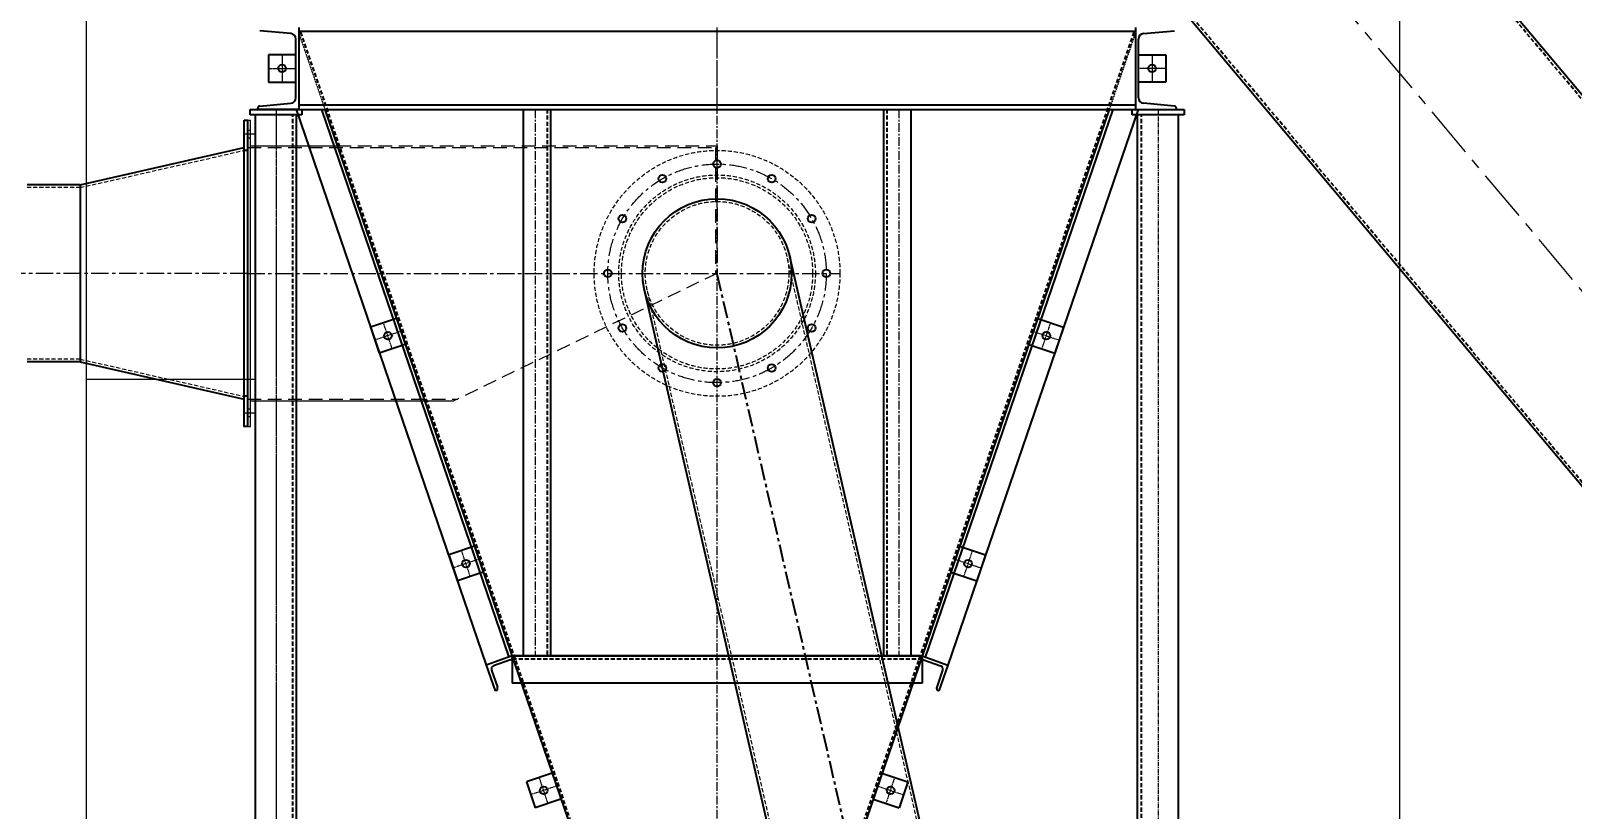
# Model space of a CAD drawing. Header units: millimetres. Extents: x -243837 to -5443, y 40 to 285140.
# Drawn here: x -110517 to -107695, y 117288 to 118712 of the extents above; entities that cross this region are included whole.
import ezdxf

# ---------------------------------------------------------------- set-up
doc = ezdxf.new("R2010")
doc.units = ezdxf.units.MM
for name, pattern in [('CENTER', [50.8, 31.75, -6.35, 6.35, -6.35]), ('CENTER2', [1.125, 0.75, -0.125, 0.125, -0.125]), ('CONTINOUS', [0]), ('HIDDEN', [0.375, 0.25, -0.125])]:
    doc.linetypes.add(name, pattern=pattern)
for name, color, linetype, lineweight in [('CEN', 1, 'CENTER', 9), ('HID', 2, 'HIDDEN', 5), ('R-CENTER', 1, 'CENTER2', 5), ('R-OBJECT', 2, 'Continuous', 20)]:
    doc.layers.add(name, color=color, linetype=linetype, lineweight=lineweight)
doc.layers.add('DWG', color=7, linetype='Continuous')
doc.styles.add('KA', font='romans.shx', dxfattribs={"width": 0.7})
doc.dimstyles.new('rakesh', dxfattribs={"dimscale": 160, "dimtxt": 2.5, "dimasz": 1, "dimexe": 0.8, "dimexo": 0.8, "dimgap": 1, "dimtad": 1, "dimdec": 0, "dimzin": 0, "dimdsep": 46, "dimtxsty": 'KA', "dimblk": 'OBLIQUE', "dimcen": 1.5, "dimclrd": 1, "dimclre": 1, "dimclrt": 2, "dimadec": 0, "dimazin": 0, "dimtfac": 1, "dimtdec": 0, "dimtmove": 0, "dimatfit": 2, "dimfxl": 0, "dimtolj": 1, "dimtzin": 0, "dimlwd": -1, "dimlwe": -1, "dimarcsym": 1})
doc.dimstyles.new('rakesh$0', dxfattribs={"dimscale": 160, "dimtxt": 2.5, "dimasz": 1, "dimexe": 0.8, "dimexo": 0.8, "dimgap": 1, "dimtad": 1, "dimdec": 0, "dimzin": 0, "dimdsep": 46, "dimtxsty": 'KA', "dimblk": 'OBLIQUE', "dimcen": 1.5, "dimclrd": 1, "dimclre": 1, "dimclrt": 2, "dimadec": 0, "dimazin": 0, "dimtfac": 1, "dimtdec": 0, "dimtmove": 0, "dimatfit": 2, "dimfxl": 1, "dimtolj": 1, "dimtzin": 0, "dimlwd": -1, "dimlwe": -1, "dimarcsym": 1})

# ---------------------------------------------------------------- blocks, each defined once
blk = doc.blocks.new('_Oblique')
at = {"color": 0, "linetype": 'ByBlock', "lineweight": -2}
blk.add_line((-0.5, -0.5), (0.5, 0.5), dxfattribs=at)
blk = doc.blocks.new('*D224')
at = {"layer": 'DEFPOINTS', "color": 0, "ltscale": 10, "transparency": 16777216}
for p in [(-106760.2, 129714.9), (-190510.6, 125814.8, -169.4), (-106760.2, 110177.3)]:
    blk.add_point(p, dxfattribs=at)
at = {"layer": 'R-OBJECT', "color": 1, "ltscale": 10, "transparency": 16777216}
for p, q in [((-190510.6, 125942.8), (-190510.6, 129906.9)), ((-106760.2, 110305.3), (-106760.2, 129906.9)), ((-190510.6, 129714.9), (-106760.2, 129714.9))]:
    blk.add_line(p, q, dxfattribs=at)
at = {"layer": 'R-OBJECT', "color": 1, "ltscale": 10, "transparency": 16777216, "xscale": 160, "yscale": 160, "zscale": 160, "rotation": 180}
blk.add_blockref('_Oblique', (-190510.6, 129714.9), dxfattribs=at)
at = {"layer": 'R-OBJECT', "color": 1, "ltscale": 10, "transparency": 16777216, "xscale": 160, "yscale": 160, "zscale": 160}
blk.add_blockref('_Oblique', (-106760.2, 129714.9), dxfattribs=at)
at = {"layer": 'R-OBJECT', "color": 2, "ltscale": 10, "transparency": 16777216, "insert": (-148635.4, 130179.7), "char_height": 400, "attachment_point": 5, "style": 'KA'}
blk.add_mtext('\\A1;83750 (HORIZONTAL PULLEY CRS.)', dxfattribs=at)
blk = doc.blocks.new('*D225')
at = {"layer": 'DEFPOINTS', "color": 0, "ltscale": 10, "transparency": 16777216}
for p in [(-106759.9, 127989.4), (-108009.9, 117114.4, -43.5), (-106759.9, 117114.4)]:
    blk.add_point(p, dxfattribs=at)
at = {"layer": 'R-OBJECT', "color": 1, "ltscale": 10, "transparency": 16777216}
for p, q in [((-108009.9, 117242.4), (-108009.9, 128181.4)), ((-106759.9, 117242.4), (-106759.9, 128181.4)), ((-108009.9, 127989.4), (-106759.9, 127989.4))]:
    blk.add_line(p, q, dxfattribs=at)
at = {"layer": 'R-OBJECT', "color": 1, "ltscale": 10, "transparency": 16777216, "xscale": 160, "yscale": 160, "zscale": 160, "rotation": 180}
blk.add_blockref('_Oblique', (-108009.9, 127989.4), dxfattribs=at)
at = {"layer": 'R-OBJECT', "color": 1, "ltscale": 10, "transparency": 16777216, "xscale": 160, "yscale": 160, "zscale": 160}
blk.add_blockref('_Oblique', (-106759.9, 127989.4), dxfattribs=at)
at = {"layer": 'R-OBJECT', "color": 2, "ltscale": 10, "transparency": 16777216, "insert": (-107384.9, 128349.4), "char_height": 400, "attachment_point": 5, "style": 'KA'}
blk.add_mtext('\\A1;1250', dxfattribs=at)
blk = doc.blocks.new('*D228')
at = {"layer": 'DEFPOINTS', "color": 0, "ltscale": 10, "transparency": 16777216}
for p in [(-191009.9, 127989.4), (-191009.9, 115545.1, -13.1), (-108009.9, 113403.9)]:
    blk.add_point(p, dxfattribs=at)
at = {"layer": 'R-OBJECT', "color": 1, "ltscale": 10, "transparency": 16777216}
for p, q in [((-191009.9, 115673.1), (-191009.9, 128181.4)), ((-108009.9, 113531.9), (-108009.9, 128181.4)), ((-108009.9, 127989.4), (-191009.9, 127989.4))]:
    blk.add_line(p, q, dxfattribs=at)
at = {"layer": 'R-OBJECT', "color": 1, "ltscale": 10, "transparency": 16777216, "xscale": 160, "yscale": 160, "zscale": 160, "rotation": 180}
blk.add_blockref('_Oblique', (-191009.9, 127989.4), dxfattribs=at)
at = {"layer": 'R-OBJECT', "color": 1, "ltscale": 10, "transparency": 16777216, "xscale": 160, "yscale": 160, "zscale": 160}
blk.add_blockref('_Oblique', (-108009.9, 127989.4), dxfattribs=at)
at = {"layer": 'R-OBJECT', "color": 2, "ltscale": 10, "transparency": 16777216, "insert": (-149509.9, 128349.4), "char_height": 400, "attachment_point": 5, "style": 'KA'}
blk.add_mtext('\\A1;83000', dxfattribs=at)
blk = doc.blocks.new('*D267')
at = {"layer": 'DEFPOINTS', "color": 0, "ltscale": 10, "transparency": 16777216}
for p in [(-99129.9, 285140), (-118071.6, 111168.1)]:
    blk.add_point(p, dxfattribs=at)
at = {"layer": 'R-OBJECT', "color": 1, "ltscale": 10, "transparency": 16777216}
blk.add_line((-117727.6, 114327.7), (-118071.6, 111168.1), dxfattribs=at)
at = {"layer": 'R-OBJECT', "color": 1, "ltscale": 10, "transparency": 16777216, "xscale": 160, "yscale": 160, "zscale": 160, "rotation": 263.7862272517605}
blk.add_blockref('_Oblique', (-118071.6, 111168.1), dxfattribs=at)
at = {"layer": 'R-OBJECT', "color": 2, "ltscale": 10, "transparency": 16777216, "insert": (-118199.5, 113319.5), "char_height": 400, "attachment_point": 5, "rotation": 83.7862, "style": 'KA'}
blk.add_mtext('\\A1;R175000', dxfattribs=at)
blk = doc.blocks.new('*U393')
at = {"ltscale": 10}
blk.add_circle((0, 0), 7, dxfattribs=at)
blk = doc.blocks.new('*U394')
at = {"color": 0, "linetype": 'ByBlock', "lineweight": -2, "transparency": 16777216}
blk.add_blockref('*U393', (-3450, 2230, -31.2), dxfattribs=at)
for p, rotation in [((-3550, 2203.2, -31.2), 29.99999999999999), ((-3350, 2203.2, -31.2), 329.9999999999999), ((-3623.2, 2130, -31.2), 59.99999999999999), ((-3276.8, 2130, -31.2), 300.0000000000001), ((-3650, 2030, -31.2), 90), ((-3250, 2030, -31.2), 269.9999999999999), ((-3623.2, 1930, -31.2), 120), ((-3276.8, 1930, -31.2), 239.9999999999999), ((-3550, 1856.8, -31.2), 150), ((-3350, 1856.8, -31.2), 210), ((-3450, 1830, -31.2), 180)]:
    blk.add_blockref('*U393', p, dxfattribs=dict(at, rotation=rotation))
blk = doc.blocks.new('vbf1')
at = {"color": 3, "linetype": 'HIDDEN', "ltscale": 30}
for p, q in [((8369129.3, 3696850.2, -6880.9), (8366937.2, 3699462.6, -6880.9)), ((8368784.6, 3696560.9, -6880.9), (8366592.5, 3699173.4, -6880.9)), ((8365844.1, 3698091.7, -6901.4), (8366485.5, 3696219.6, -6901.4)), ((8367369.7, 3698091.7, -6901.4), (8366728.4, 3696219.6, -6901.4)), ((8365829.9, 3695630.6, -6901.4), (8365829.9, 3697940.6, -6901.4)), ((8366295.9, 3697950.6, -6901.4), (8366295.9, 3696950.6, -6901.4)), ((8366917.9, 3697950.6, -6901.4), (8366917.9, 3696950.6, -6901.4)), ((8367383.9, 3695630.6, -6901.4), (8367383.9, 3697940.6, -6901.4)), ((8366982.4, 3696944.6, -6901.4), (8366231.5, 3696944.6, -6901.4))]:
    blk.add_line(p, q, dxfattribs=at)
at = {"ltscale": 10}
for p, q in [((8369133.1, 3696853.4, -6880.9), (8366941, 3699465.8, -6880.9)), ((8368780.7, 3696557.7, -6880.9), (8366588.7, 3699170.1, -6880.9)), ((8365740.9, 3697930.6, -6901.4), (8365746.9, 3697930.6, -6901.4)), ((8365746.9, 3697930.6, -6901.4), (8365746.9, 3697370.6, -6901.4)), ((8365440.9, 3697812.6, -6901.4), (8365740.9, 3697880.6, -6901.4)), ((8365440.9, 3697812.6, -6901.4), (8365343.9, 3697812.6, -6901.4)), ((8365440.9, 3697812.6, -6901.4), (8365440.9, 3697488.6, -6901.4)), ((8365440.9, 3697488.6, -6901.4), (8365343.9, 3697488.6, -6901.4)), ((8365440.9, 3697488.6, -6901.4), (8365740.9, 3697420.6, -6901.4)), ((8366125.1, 3697417.4, -6901.4), (8366125.1, 3697417.4, -6901.4))]:
    blk.add_line(p, q, dxfattribs=at)
at = {"color": 7}
for p, q in [((8365826.4, 3698089.3, -6901.4), (8365769.6, 3698094.3, -6901.4)), ((8365835.5, 3697971.8, -6901.4), (8365835.5, 3698079.4, -6901.4)), ((8365840.9, 3698100.6, -6901.4), (8365840.9, 3697950.6, -6901.4)), ((8367372.9, 3698100.6, -6901.4), (8367372.9, 3697950.6, -6901.4)), ((8367378.3, 3697971.8, -6901.4), (8367378.3, 3698079.4, -6901.4)), ((8367387.5, 3698089.3, -6901.4), (8367444.3, 3698094.3, -6901.4)), ((8365765.9, 3697950.6, -6901.4), (8365765.9, 3697952.8, -6901.4)), ((8365840.9, 3697950.6, -6901.4), (8365765.9, 3697950.6, -6901.4)), ((8365769.6, 3697956.8, -6901.4), (8365826.4, 3697961.8, -6901.4)), ((8367372.9, 3697950.6, -6901.4), (8367447.9, 3697950.6, -6901.4)), ((8367444.3, 3697956.8, -6901.4), (8367387.5, 3697961.8, -6901.4)), ((8367447.9, 3697950.6, -6901.4), (8367447.9, 3697952.8, -6901.4)), ((8366231.5, 3696950.6, -6901.4), (8366184.3, 3696934, -6901.4)), ((8366982.4, 3696950.6, -6901.4), (8367029.6, 3696934, -6901.4)), ((8366184.3, 3696934, -6901.4), (8366200.8, 3696886.8, -6901.4)), ((8366193.9, 3696924.7, -6901.4), (8366204.8, 3696893.5, -6901.4)), ((8366228.7, 3696943.3, -6901.4), (8366197.6, 3696932.3, -6901.4)), ((8366985.1, 3696943.3, -6901.4), (8367016.2, 3696932.3, -6901.4)), ((8367019.9, 3696924.7, -6901.4), (8367009, 3696893.5, -6901.4)), ((8367029.6, 3696934, -6901.4), (8367013, 3696886.8, -6901.4)), ((8366201.8, 3696887.2, -6901.4), (8366200.8, 3696886.8, -6901.4)), ((8367012.1, 3696887.2, -6901.4), (8367013, 3696886.8, -6901.4))]:
    blk.add_line(p, q, dxfattribs=at)
for p, q in [((8365751.9, 3697940.6, -6901.4), (8365751.9, 3697950.6, -6901.4)), ((8365751.9, 3697950.6, -6901.4), (8365846.9, 3697950.6, -6901.4)), ((8365846.9, 3697940.6, -6901.4), (8365751.9, 3697940.6, -6901.4)), ((8365761.9, 3695630.6, -6901.4), (8365761.9, 3697940.6, -6901.4)), ((8365836.9, 3695630.6, -6901.4), (8365836.9, 3697940.6, -6901.4)), ((8365846.9, 3697950.6, -6901.4), (8365846.9, 3697940.6, -6901.4)), ((8367366.9, 3697940.6, -6901.4), (8367366.9, 3697950.6, -6901.4)), ((8367366.9, 3697950.6, -6901.4), (8367461.9, 3697950.6, -6901.4)), ((8367461.9, 3697940.6, -6901.4), (8367366.9, 3697940.6, -6901.4)), ((8367376.9, 3695630.6, -6901.4), (8367376.9, 3697940.6, -6901.4)), ((8367451.9, 3695630.6, -6901.4), (8367451.9, 3697940.6, -6901.4)), ((8367461.9, 3697950.6, -6901.4), (8367461.9, 3697940.6, -6901.4)), ((8367134.7, 3695972.3, -6876.7), (8366739.9, 3697681.3, -6901.4)), ((8366868.6, 3695911.1, -6876.7), (8366473.9, 3697619.8, -6901.4))]:
    blk.add_line(p, q)
at = {"color": 8, "ltscale": 10}
for p, q in [((8365746.9, 3697875.6, -6901.4), (8365740.9, 3697875.6, -6901.4)), ((8365746.9, 3697425.6, -6901.4), (8365740.9, 3697425.6, -6901.4))]:
    blk.add_line(p, q, dxfattribs=at)
at = {"color": 1, "linetype": 'CENTER'}
blk.add_line((8367014.6, 3695885.5, -6875.9), (8366606.9, 3697650.6, -6901.4), dxfattribs=at)
at = {"ltscale": 10, "elevation": -6901.4}
blk.add_lwpolyline([(8365740.9, 3697930.6), (8365746.9, 3697930.6), (8365746.9, 3697370.6), (8365740.9, 3697370.6)], close=True, dxfattribs=at)
blk.add_circle((8366606.9, 3697650.6, -6901.4), 136.5)
at = {"color": 7}
for centre, radius, start, end in [((8365825.5, 3698079.4, -6901.4), 10, 0, 85), ((8367388.3, 3698079.4, -6901.4), 10, 95, 180), ((8365825.5, 3697971.8, -6901.4), 10, 275, 0), ((8367388.3, 3697971.8, -6901.4), 10, 180, 265), ((8365769.9, 3697952.8, -6901.4), 4, 95, 180), ((8367443.9, 3697952.8, -6901.4), 4, 0, 85), ((8366227.1, 3696948, -6901.4), 5, 289.3343, 19.3343), ((8366986.8, 3696948, -6901.4), 5, 160.6657, 250.6657), ((8366199.6, 3696926.7, -6901.4), 6, 109.3343, 199.3343), ((8367014.3, 3696926.7, -6901.4), 6, 340.6657, 70.6657), ((8366200.1, 3696891.9, -6901.4), 5, 289.3343, 19.3343), ((8367013.7, 3696891.9, -6901.4), 5, 160.6657, 250.6657)]:
    blk.add_arc(centre, radius, start, end, dxfattribs=at)
at = {"layer": 'CEN', "color": 8, "linetype": 'CONTINOUS'}
for p, q in [((8365452, 3702671.8, -6901.4), (8365452, 3695620.6, -6901.4)), ((8365452, 3697457.1, -6901.4), (8365761.9, 3697457.1, -6901.4)), ((8365452, 3697457.1, -6901.4), (8365761.9, 3697457.1, -6901.4))]:
    blk.add_line(p, q, dxfattribs=at)
at = {"layer": 'CEN', "ltscale": 3}
blk.add_line((8368956.9, 3696705.6, -6880.9), (8366606.9, 3699506.2, -6880.9), dxfattribs=at)
at = {"layer": 'CEN'}
for p, q in [((8366606.9, 3697944.9, -6901.4), (8366606.9, 3698100.6, -6901.4)), ((8365741.5, 3697905.6, -6901.4), (8365759.1, 3697905.6, -6901.4)), ((8365746.9, 3697650.6, -6901.4), (8364886.9, 3697650.6, -6901.4)), ((8365746.9, 3697650.6, -6901.4), (8366831.9, 3697650.6, -6901.4)), ((8365741.5, 3697395.6, -6901.4), (8365759.1, 3697395.6, -6901.4))]:
    blk.add_line(p, q, dxfattribs=at)
at = {"layer": 'CEN', "ltscale": 0.5}
for p, q in [((8366606.9, 3696170.6, -6901.4), (8366606.9, 3698100.6, -6901.4)), ((8366273.9, 3697950.6, -6901.4), (8366273.9, 3696950.6, -6901.4)), ((8366939.9, 3697950.6, -6901.4), (8366939.9, 3696950.6, -6901.4))]:
    blk.add_line(p, q, dxfattribs=at)
at = {"layer": 'CEN', "ltscale": 0.08}
for p, q in [((8365810.5, 3698050.6, -6901.4), (8365810.5, 3698000.6, -6901.4)), ((8367403.3, 3698050.6, -6901.4), (8367403.3, 3698000.6, -6901.4)), ((8365785.5, 3698025.6, -6901.4), (8365835.5, 3698025.6, -6901.4)), ((8367428.3, 3698025.6, -6901.4), (8367378.3, 3698025.6, -6901.4)), ((8366028, 3697544.5, -6901.4), (8365980.6, 3697528.6, -6901.4)), ((8366012, 3697512.7, -6901.4), (8365996.1, 3697560.1, -6901.4)), ((8367185.8, 3697544.5, -6901.4), (8367233.2, 3697528.6, -6901.4)), ((8367201.8, 3697512.7, -6901.4), (8367217.7, 3697560.1, -6901.4)), ((8366170.8, 3697127.5, -6901.4), (8366123.5, 3697111.6, -6901.4)), ((8366155.1, 3697095.9, -6901.4), (8366139.2, 3697143.3, -6901.4)), ((8367043, 3697127.5, -6901.4), (8367090.3, 3697111.6, -6901.4)), ((8367058.8, 3697095.9, -6901.4), (8367074.7, 3697143.3, -6901.4)), ((8366297.3, 3696680.9, -6901.4), (8366281.4, 3696728.3, -6901.4)), ((8366916.6, 3696680.9, -6901.4), (8366932.5, 3696728.3, -6901.4)), ((8366313, 3696712.5, -6901.4), (8366265.7, 3696696.6, -6901.4)), ((8366900.8, 3696712.5, -6901.4), (8366948.2, 3696696.6, -6901.4))]:
    blk.add_line(p, q, dxfattribs=at)
at = {"layer": 'CEN', "color": 1, "ltscale": 0.1}
blk.add_line((8365799.4, 3697950.6, -6901.4), (8365799.4, 3695620.6, -6901.4), dxfattribs=at)
at = {"layer": 'CEN', "color": 1, "ltscale": 0.25}
blk.add_line((8367414.4, 3697950.6, -6901.4), (8367414.4, 3695620.6, -6901.4), dxfattribs=at)
at = {"layer": 'CEN'}
blk.add_circle((8366606.9, 3697650.6, -6901.4), 200, dxfattribs=at)
at = {"layer": 'DWG'}
for p, q in [((8367372.9, 3698093.1, -6901.4), (8365840.9, 3698093.1, -6901.4)), ((8365835.5, 3698050.6, -6901.4), (8365785.5, 3698050.6, -6901.4)), ((8365785.5, 3698050.6, -6901.4), (8365785.5, 3698000.6, -6901.4)), ((8365835.5, 3698000.6, -6901.4), (8365835.5, 3698050.6, -6901.4)), ((8367378.3, 3698000.6, -6901.4), (8367378.3, 3698050.6, -6901.4)), ((8367378.3, 3698050.6, -6901.4), (8367428.3, 3698050.6, -6901.4)), ((8367428.3, 3698050.6, -6901.4), (8367428.3, 3698000.6, -6901.4)), ((8365785.5, 3698000.6, -6901.4), (8365835.5, 3698000.6, -6901.4)), ((8367428.3, 3698000.6, -6901.4), (8367378.3, 3698000.6, -6901.4)), ((8365825.4, 3697950.6, -6901.4), (8367392.3, 3697950.6, -6901.4)), ((8365836, 3697950.6, -6901.4), (8366184.3, 3696934, -6901.4)), ((8367372.9, 3697958.1, -6901.4), (8365840.9, 3697958.1, -6901.4)), ((8365882.5, 3697950.6, -6901.4), (8366225.8, 3696948.6, -6901.4)), ((8365888.9, 3697950.6, -6901.4), (8366481.9, 3696219.5, -6901.4)), ((8366251.9, 3697950.6, -6901.4), (8366251.9, 3696950.6, -6901.4)), ((8366301.9, 3697950.6, -6901.4), (8366301.9, 3696950.6, -6901.4)), ((8367325, 3697950.6, -6901.4), (8366731.9, 3696219.5, -6901.4)), ((8366911.9, 3697950.6, -6901.4), (8366911.9, 3696950.6, -6901.4)), ((8366961.9, 3697950.6, -6901.4), (8366961.9, 3697044.3, -6901.4)), ((8367331.3, 3697950.6, -6901.4), (8366988, 3696948.6, -6901.4)), ((8367377.8, 3697950.6, -6901.4), (8367029.6, 3696934, -6901.4)), ((8366251.9, 3697700.6, -6901.4), (8366251.9, 3697044.3, -6901.4)), ((8366019.9, 3697568.1, -6901.4), (8365972.5, 3697552.2, -6901.4)), ((8365972.5, 3697552.2, -6901.4), (8365988.4, 3697504.8, -6901.4)), ((8367193.9, 3697568.1, -6901.4), (8367241.3, 3697552.2, -6901.4)), ((8367241.3, 3697552.2, -6901.4), (8367225.4, 3697504.8, -6901.4)), ((8366035.8, 3697520.7, -6901.4), (8365988.4, 3697504.8, -6901.4)), ((8367178, 3697520.7, -6901.4), (8367225.4, 3697504.8, -6901.4)), ((8366961.9, 3697449.2, -6901.4), (8366961.9, 3696950.6, -6901.4)), ((8366163, 3697151.2, -6901.4), (8366115.6, 3697135.3, -6901.4)), ((8367050.9, 3697151.2, -6901.4), (8367098.3, 3697135.3, -6901.4)), ((8366115.6, 3697135.3, -6901.4), (8366131.5, 3697087.9, -6901.4)), ((8367098.3, 3697135.3, -6901.4), (8367082.4, 3697087.9, -6901.4)), ((8366178.9, 3697103.8, -6901.4), (8366131.5, 3697087.9, -6901.4)), ((8367035, 3697103.8, -6901.4), (8367082.4, 3697087.9, -6901.4)), ((8366231.5, 3696950.6, -6901.4), (8366184.3, 3696934, -6901.4)), ((8366982.4, 3696950.6, -6901.4), (8366231.5, 3696950.6, -6901.4)), ((8366231.5, 3696950.6, -6901.4), (8366982.4, 3696950.6, -6901.4)), ((8366231.5, 3696950.6, -6901.4), (8366231.5, 3696900.6, -6901.4)), ((8366982.4, 3696950.6, -6901.4), (8366982.4, 3696900.6, -6901.4)), ((8366982.4, 3696950.6, -6901.4), (8367029.6, 3696934, -6901.4)), ((8366982.4, 3696900.6, -6901.4), (8366231.5, 3696900.6, -6901.4)), ((8366305.1, 3696736.2, -6901.4), (8366257.7, 3696720.3, -6901.4)), ((8366908.7, 3696736.2, -6901.4), (8366956.1, 3696720.3, -6901.4)), ((8366257.7, 3696720.3, -6901.4), (8366273.6, 3696672.9, -6901.4)), ((8366956.1, 3696720.3, -6901.4), (8366940.2, 3696672.9, -6901.4)), ((8366321, 3696688.8, -6901.4), (8366273.6, 3696672.9, -6901.4)), ((8366892.8, 3696688.8, -6901.4), (8366940.2, 3696672.9, -6901.4))]:
    blk.add_line(p, q, dxfattribs=at)
for centre in [(8365810.5, 3698025.6, -6901.4), (8367403.3, 3698025.6, -6901.4), (8366004.2, 3697536.5, -6901.4), (8367209.7, 3697536.5, -6901.4), (8366147.2, 3697119.6, -6901.4), (8367066.6, 3697119.6, -6901.4), (8366289.4, 3696704.6, -6901.4), (8366924.5, 3696704.6, -6901.4)]:
    blk.add_circle(centre, 7, dxfattribs=at)
at = {"layer": 'HID', "color": 3}
for p, q in [((8365840.9, 3698090.6, -6901.4), (8365844.1, 3698091.7, -6901.4)), ((8367372.9, 3698090.6, -6901.4), (8367369.7, 3698091.7, -6901.4)), ((8367372.9, 3698090.6, -6901.4), (8367372.9, 3698090.6, -6901.4))]:
    blk.add_line(p, q, dxfattribs=at)
at = {"layer": 'HID', "color": 3, "ltscale": 0.5}
for p, q in [((8365840.9, 3698090.6, -6901.4), (8365888.9, 3697950.6, -6901.4)), ((8367372.9, 3698090.6, -6901.4), (8367325, 3697950.6, -6901.4))]:
    blk.add_line(p, q, dxfattribs=at)
at = {"layer": 'HID', "color": 7}
for p, q in [((8365746.9, 3697370.6, -6901.4), (8365746.9, 3697930.6, -6901.4)), ((8365746.9, 3697930.6, -6901.4), (8365752.9, 3697930.6, -6901.4)), ((8365752.9, 3697370.6, -6901.4), (8365752.9, 3697930.6, -6901.4)), ((8365746.9, 3697370.6, -6901.4), (8365752.9, 3697370.6, -6901.4))]:
    blk.add_line(p, q, dxfattribs=at)
at = {"layer": 'HID'}
for p, q in [((8365746.9, 3697912.6, -6901.4), (8365752.9, 3697912.6, -6901.4)), ((8365746.9, 3697898.6, -6901.4), (8365752.9, 3697898.6, -6901.4)), ((8365746.9, 3697402.6, -6901.4), (8365752.9, 3697402.6, -6901.4)), ((8365746.9, 3697388.6, -6901.4), (8365752.9, 3697388.6, -6901.4))]:
    blk.add_line(p, q, dxfattribs=at)
at = {"layer": 'HID', "color": 3, "ltscale": 100}
for p, q in [((8365746.9, 3697880.6, -6901.4), (8366606.9, 3697880.6, -6901.4)), ((8365911.8, 3697883.7, -6901.4), (8366606.9, 3697883.7, -6901.4)), ((8366603.8, 3697880.6, -6901.4), (8366603.8, 3697649.1, -6901.4)), ((8366606.9, 3697883.7, -6901.4), (8366606.9, 3697650.6, -6901.4)), ((8366606.9, 3697650.6, -6901.4), (8366125.1, 3697417.4, -6901.4)), ((8365746.9, 3697420.6, -6901.4), (8366131.6, 3697420.6, -6901.4))]:
    blk.add_line(p, q, dxfattribs=at)
at = {"layer": 'HID', "color": 8}
for p, q in [((8365752.9, 3697883.7, -6901.4), (8365911.8, 3697883.7, -6901.4)), ((8365752.9, 3697417.4, -6901.4), (8366125.1, 3697417.4, -6901.4))]:
    blk.add_line(p, q, dxfattribs=at)
at = {"layer": 'HID', "color": 3, "ltscale": 30}
for radius in [225, 180, 175]:
    blk.add_circle((8366606.9, 3697650.6, -6901.4), radius, dxfattribs=at)
at = {"layer": 'R-OBJECT', "color": 3, "linetype": 'HIDDEN', "ltscale": 30}
for p, q in [((8365440.9, 3697807.6, -6901.4), (8365740.9, 3697875.6, -6901.4)), ((8365440.9, 3697807.6, -6901.4), (8365343.9, 3697807.6, -6901.4)), ((8367129.8, 3695971.2, -6876.7), (8366735, 3697680.2, -6901.4)), ((8366873.5, 3695912.2, -6876.7), (8366478.8, 3697621, -6901.4)), ((8365440.9, 3697493.6, -6901.4), (8365343.9, 3697493.6, -6901.4)), ((8365440.9, 3697493.6, -6901.4), (8365740.9, 3697425.6, -6901.4))]:
    blk.add_line(p, q, dxfattribs=at)
blk.add_circle((8366606.9, 3697650.6, -6901.4), 131.5, dxfattribs=at)
blk.add_blockref('*U394', (8370056.9, 3695620.6, -6870.3))
blk = doc.blocks.new('*D397')
at = {"layer": 'DEFPOINTS', "color": 0, "ltscale": 10, "transparency": 16777216}
for p in [(-99129.9, 285140), (-130317, 112941.4)]:
    blk.add_point(p, dxfattribs=at)
at = {"layer": 'R-OBJECT', "color": 1, "ltscale": 10, "transparency": 16777216}
blk.add_line((-129734.3, 116158.5), (-130317, 112941.4), dxfattribs=at)
at = {"layer": 'R-OBJECT', "color": 1, "ltscale": 10, "transparency": 16777216, "xscale": 160, "yscale": 160, "zscale": 160, "rotation": 259.7343612702829}
blk.add_blockref('_Oblique', (-130317, 112941.4), dxfattribs=at)
at = {"layer": 'R-OBJECT', "color": 2, "ltscale": 10, "transparency": 16777216, "insert": (-130276.3, 115186.1), "char_height": 400, "attachment_point": 5, "rotation": 79.7344, "style": 'KA'}
blk.add_mtext('\\A1;R175000', dxfattribs=at)

msp = doc.modelspace()

# ---------------------------------------------------------------- linework, layer by layer
at = {"layer": 'R-CENTER', "linetype": 'CENTER', "ltscale": 20}
msp.add_line((-108009.94, 91546.32, 0), (-108009.94, 124136.54, -43.4), dxfattribs=at)

# ---------------------------------------------------------------- block references
msp.add_blockref('vbf1', (-8475867.09, -3579382.42, 6880.94))

# ---------------------------------------------------------------- dimensions: what is measured, and where the dimension line sits
at = {"layer": 'R-OBJECT', "ltscale": 10}
for mpoint, picture, middle in [((-130316.98, 112941.4), '*D397', (-129922.05, 115121.99)), ((-118071.56, 111168.15), '*D267', (-117841.57, 113280.56))]:
    dim = msp.add_radius_dim(center=(-99129.86, 285140.02), mpoint=mpoint, dimstyle='rakesh', override={"dimexe": 1.2, "dimatfit": 3, "dimfxl": 0.18}, dxfattribs=at)
    dim.commit()
    dim.dimension.update_dxf_attribs({"geometry": picture, "text_midpoint": middle, "dimtype": 164})
dim = msp.add_linear_dim(base=(-106760.16, 129714.92), p1=(-190510.55, 125814.78, -169.38), p2=(-106760.16, 110177.28), text='<> (HORIZONTAL PULLEY CRS.)', dimstyle='rakesh', override={"dimexe": 1.2, "dimfxl": 0.18}, dxfattribs=at)
dim.commit()
dim.dimension.update_dxf_attribs({"geometry": '*D224', "text_midpoint": (-148635.36, 130179.68)})
dim = msp.add_linear_dim(base=(-191009.94, 127989.44), p1=(-108009.94, 113403.92), p2=(-191009.94, 115545.14, -13.06), dimstyle='rakesh$0', override={"dimexe": 1.2, "dimfxl": 0.18}, dxfattribs=at)
dim.commit()
dim.dimension.update_dxf_attribs({"geometry": '*D228', "text_midpoint": (-149509.94, 128349.44)})
dim = msp.add_linear_dim(base=(-106759.94, 127989.44), p1=(-108009.94, 117114.44, -43.46), p2=(-106759.94, 117114.44), dimstyle='rakesh', override={"dimexe": 1.2, "dimfxl": 0.18}, dxfattribs=at)
dim.commit()
dim.dimension.update_dxf_attribs({"geometry": '*D225', "text_midpoint": (-107384.94, 127989.44), "dimtype": 160})

doc.saveas('drawing.dxf')
